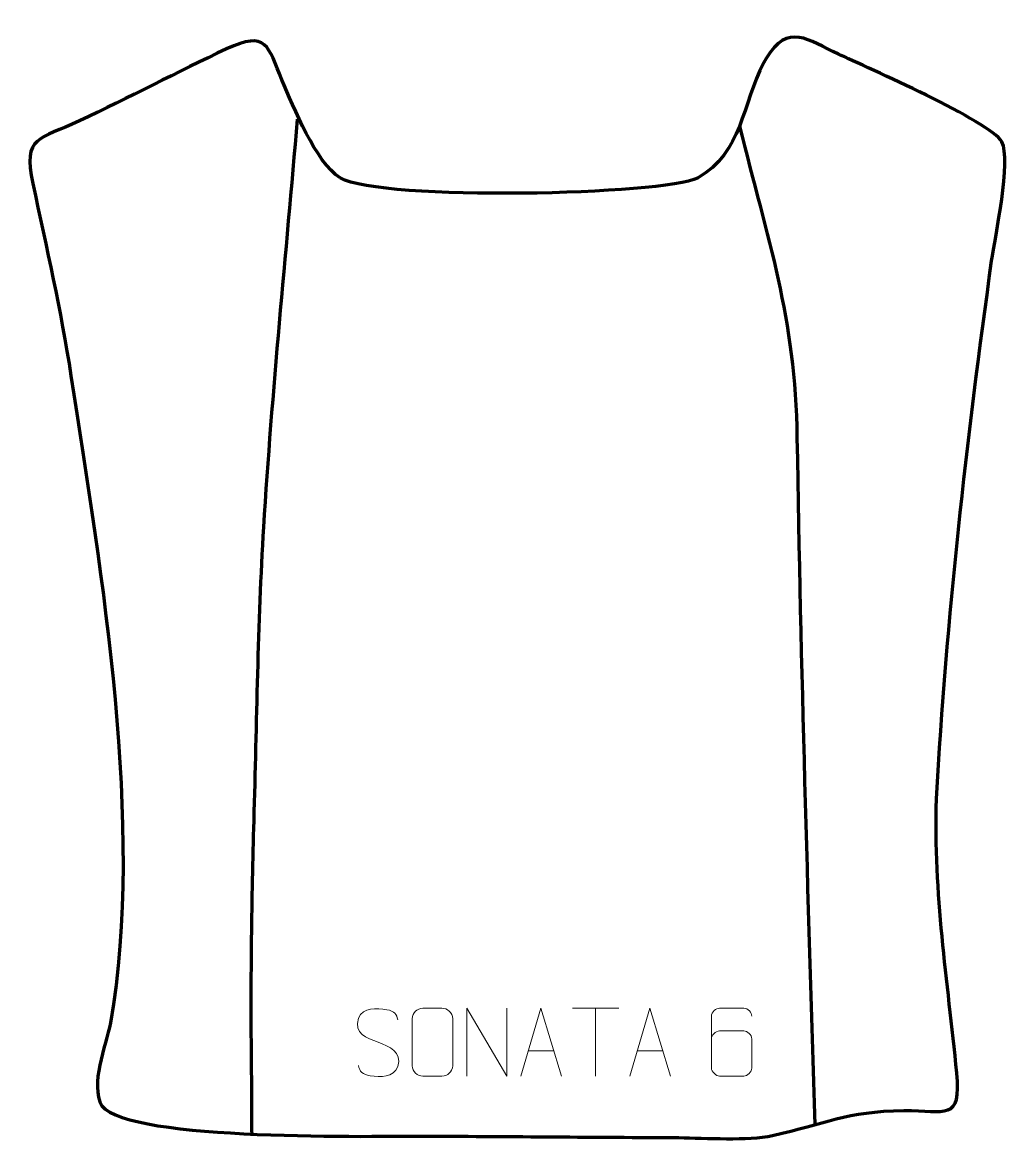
# Model space of a CAD drawing. Header units: millimetres. Extents: x -441 to -78, y 349 to 761.
import ezdxf

# ---------------------------------------------------------------- set-up
doc = ezdxf.new("R2010")
doc.units = ezdxf.units.MM
doc.header["$MEASUREMENT"] = 0
doc.layers.add('layer 2', color=7, linetype='Continuous')
doc.layers.add('layer 3', color=7, linetype='Continuous')

msp = doc.modelspace()

# ---------------------------------------------------------------- linework, layer by layer
at = {"layer": 'layer 2', "color": 140, "lineweight": 158}
for points, knots in [([(-340.2818, 725.3787), (-344.4545, 675.6045), (-349.6455, 625.1739), (-352.6874, 575.3961), (-352.6874, 575.3961), (-354.8252, 539.8108), (-355.265, 503.2014), (-356.2768, 467.4774), (-356.2768, 467.4774), (-357.0965, 438.5438), (-357.5274, 409.6506), (-357.2247, 380.7048), (-357.2247, 380.7048), (-357.2057, 379.2057), (-357.1898, 377.7069), (-357.1748, 376.2078), (-357.1748, 376.2078), (-357.1258, 368.2214), (-357.0767, 360.2348), (-357.0276, 352.2484)], [0, 0, 0, 0, 0.16666667, 0.16666667, 0.16666667, 0.16666667, 0.33333333, 0.33333333, 0.33333333, 0.33333333, 0.5, 0.5, 0.5, 0.5, 0.66666667, 0.66666667, 0.66666667, 0.66666667, 1, 1, 1, 1]), ([(-177.64, 722.8092), (-167.2483, 681.0055), (-157.1615, 652.4854), (-156.4886, 608.1893), (-156.4886, 608.1893), (-155.2094, 523.9916), (-152.4678, 439.867), (-149.9811, 355.6999)], [0, 0, 0, 0, 0.33333333, 0.33333333, 0.33333333, 0.33333333, 1, 1, 1, 1])]:
    msp.add_open_spline(points, degree=3, knots=knots, dxfattribs=at)
at = {"layer": 'layer 3', "color": 242, "lineweight": 158}
msp.add_open_spline([(-324.447, 703.7646), (-308.9148, 695.0235), (-205.2897, 697.4879), (-193.0799, 703.7269), (-193.0799, 703.7269), (-176.333, 713.1675), (-176.8932, 730.7626), (-168.66, 746.204), (-168.66, 746.204), (-168.66, 746.204), (-167.8603, 747.638), (-167.8603, 747.638), (-167.8603, 747.638), (-159.9001, 760.9368), (-152.3956, 754.5293), (-141.2387, 749.2767), (-141.2387, 749.2767), (-131.1955, 744.576), (-85.114, 724.3861), (-81.1759, 717.0582), (-81.1759, 717.0582), (-77.5603, 710.3308), (-83.655, 682.1449), (-84.9022, 673.2284), (-84.9022, 673.2284), (-94.1676, 606.9877), (-101.4256, 542.3025), (-105.2453, 475.4818), (-105.2453, 475.4818), (-106.217, 440.3615), (-101.1364, 409.196), (-97.7188, 374.6421), (-97.7188, 374.6421), (-95.9637, 356.8965), (-101.8729, 360.8675), (-117.1597, 360.9577), (-117.1597, 360.9577), (-138.4332, 360.7154), (-146.2463, 355.9229), (-165.467, 351.7507), (-165.467, 351.7507), (-174.5973, 349.7688), (-190.1192, 350.8397), (-199.9286, 350.9436), (-199.9286, 350.9436), (-230.5192, 351.1323), (-261.1097, 351.3384), (-291.7002, 351.5316), (-291.7002, 351.5316), (-310.547, 351.5636), (-401.5359, 349.4888), (-412.1009, 362.5849), (-412.1009, 362.5849), (-416.5805, 370.5607), (-410.7804, 384.5622), (-408.9149, 393.1471), (-408.9149, 393.1471), (-396.4409, 466.2607), (-412.1633, 557.7191), (-423.4769, 631.0585), (-423.4769, 631.0585), (-427.2478, 655.2705), (-432.3976, 677.893), (-437.5544, 701.7503), (-437.5544, 701.7503), (-441.3568, 719.3421), (-435.1514, 717.724), (-420.36, 724.7029), (-420.36, 724.7029), (-402.2527, 733.2464), (-384.3712, 742.7438), (-366.3207, 751.1616), (-366.3207, 751.1616), (-351.1725, 758.226), (-351.1793, 752.0109), (-345.9012, 739.8097), (-345.9012, 739.8097), (-341.511, 729.661), (-333.6431, 709.6679), (-324.447, 703.7646)], degree=3, knots=[0, 0, 0, 0, 0.04761905, 0.04761905, 0.04761905, 0.04761905, 0.0952381, 0.0952381, 0.0952381, 0.0952381, 0.14285714, 0.14285714, 0.14285714, 0.14285714, 0.19047619, 0.19047619, 0.19047619, 0.19047619, 0.23809524, 0.23809524, 0.23809524, 0.23809524, 0.28571429, 0.28571429, 0.28571429, 0.28571429, 0.33333333, 0.33333333, 0.33333333, 0.33333333, 0.38095238, 0.38095238, 0.38095238, 0.38095238, 0.42857143, 0.42857143, 0.42857143, 0.42857143, 0.47619048, 0.47619048, 0.47619048, 0.47619048, 0.52380952, 0.52380952, 0.52380952, 0.52380952, 0.57142857, 0.57142857, 0.57142857, 0.57142857, 0.61904762, 0.61904762, 0.61904762, 0.61904762, 0.66666667, 0.66666667, 0.66666667, 0.66666667, 0.71428571, 0.71428571, 0.71428571, 0.71428571, 0.76190476, 0.76190476, 0.76190476, 0.76190476, 0.80952381, 0.80952381, 0.80952381, 0.80952381, 0.85714286, 0.85714286, 0.85714286, 0.85714286, 0.9047619, 0.9047619, 0.9047619, 0.9047619, 1, 1, 1, 1], dxfattribs=at)
at = {"layer": 'layer 3', "color": 250, "lineweight": 9}
for points, knots in [([(-310.5375, 386.0424), (-314.7858, 387.5128), (-319.6939, 389.3086), (-317.6888, 394.8289), (-317.6888, 394.8289), (-316.1853, 398.9688), (-310.9717, 398.5803), (-307.3681, 397.9792), (-307.3681, 397.9792), (-304.5075, 397.502), (-303.6428, 396.2888), (-303.3322, 394.2047)], [0, 0, 0, 0, 0.25, 0.25, 0.25, 0.25, 0.5, 0.5, 0.5, 0.5, 1, 1, 1, 1]), ([(-294.0571, 398.5188), (-291.7314, 398.5188), (-289.4053, 398.5188), (-287.0792, 398.5188), (-287.0792, 398.5188), (-285.1326, 398.5544), (-283.1412, 397.0628), (-283.1145, 394.6252), (-283.1145, 394.6252), (-283.1149, 388.8783), (-283.1149, 383.131), (-283.1145, 377.3833), (-283.1145, 377.3833), (-283.2543, 375.0599), (-284.9315, 373.5803), (-287.0792, 373.5695), (-287.0792, 373.5695), (-289.4111, 373.5699), (-291.743, 373.5699), (-294.0745, 373.5695), (-294.0745, 373.5695), (-295.9995, 373.4641), (-297.9716, 375.3486), (-297.9604, 377.3659), (-297.9604, 377.3659), (-297.9601, 383.136), (-297.9601, 388.9057), (-297.9604, 394.675), (-297.9604, 394.675), (-297.9562, 396.8131), (-296.2095, 398.5323), (-294.0571, 398.5188)], [0, 0, 0, 0, 0.11111111, 0.11111111, 0.11111111, 0.11111111, 0.22222222, 0.22222222, 0.22222222, 0.22222222, 0.33333333, 0.33333333, 0.33333333, 0.33333333, 0.44444444, 0.44444444, 0.44444444, 0.44444444, 0.55555556, 0.55555556, 0.55555556, 0.55555556, 0.66666667, 0.66666667, 0.66666667, 0.66666667, 0.77777778, 0.77777778, 0.77777778, 0.77777778, 1, 1, 1, 1]), ([(-277.8649, 373.5656), (-277.8649, 373.5656), (-277.8649, 398.5191), (-277.8649, 398.5191), (-277.8649, 398.5191), (-277.8649, 398.5191), (-263.2101, 373.5656), (-263.2101, 373.5656), (-263.2101, 373.5656), (-263.2101, 373.5656), (-263.2101, 398.5191), (-263.2101, 398.5191)], [0, 0, 0, 0, 0.25, 0.25, 0.25, 0.25, 0.5, 0.5, 0.5, 0.5, 1, 1, 1, 1]), ([(-258.008, 373.5656), (-258.008, 373.5656), (-250.637, 398.5191), (-250.637, 398.5191), (-250.637, 398.5191), (-250.637, 398.5191), (-243.0671, 373.5656), (-243.0671, 373.5656)], [0, 0, 0, 0, 0.33333333, 0.33333333, 0.33333333, 0.33333333, 1, 1, 1, 1]), ([(-218.008, 373.5656), (-218.008, 373.5656), (-210.637, 398.5191), (-210.637, 398.5191), (-210.637, 398.5191), (-210.637, 398.5191), (-203.0671, 373.5656), (-203.0671, 373.5656)], [0, 0, 0, 0, 0.33333333, 0.33333333, 0.33333333, 0.33333333, 1, 1, 1, 1]), ([(-173.1077, 395.583), (-173.1318, 396.9225), (-174.488, 398.5757), (-176.0599, 398.5414), (-176.0599, 398.5414), (-179.0447, 398.5411), (-182.0299, 398.5411), (-185.0153, 398.5414), (-185.0153, 398.5414), (-186.2344, 398.5563), (-187.9626, 397.1187), (-187.9676, 395.583), (-187.9676, 395.583), (-187.9673, 389.2225), (-187.9673, 382.8617), (-187.9676, 376.501), (-187.9676, 376.501), (-187.9629, 375.3381), (-186.2344, 373.567), (-185.0153, 373.5426), (-185.0153, 373.5426), (-182.0299, 373.5429), (-179.0447, 373.5429), (-176.0599, 373.5426), (-176.0599, 373.5426), (-174.7818, 373.5864), (-173.1121, 375.2009), (-173.1077, 376.501), (-173.1077, 376.501), (-173.1077, 380.0843), (-173.1077, 383.6674), (-173.1077, 387.2501), (-173.1077, 387.2501), (-173.1462, 388.7283), (-174.7289, 390.1612), (-176.0599, 390.1592), (-176.0599, 390.1592), (-179.0447, 390.1595), (-182.0299, 390.1595), (-185.0153, 390.1592), (-185.0153, 390.1592), (-186.3448, 390.1642), (-187.9878, 388.6569), (-187.9461, 387.2284)], [0, 0, 0, 0, 0.08333333, 0.08333333, 0.08333333, 0.08333333, 0.16666667, 0.16666667, 0.16666667, 0.16666667, 0.25, 0.25, 0.25, 0.25, 0.33333333, 0.33333333, 0.33333333, 0.33333333, 0.41666667, 0.41666667, 0.41666667, 0.41666667, 0.5, 0.5, 0.5, 0.5, 0.58333333, 0.58333333, 0.58333333, 0.58333333, 0.66666667, 0.66666667, 0.66666667, 0.66666667, 0.75, 0.75, 0.75, 0.75, 0.83333333, 0.83333333, 0.83333333, 0.83333333, 1, 1, 1, 1]), ([(-310.5375, 386.0423), (-306.5189, 384.3956), (-301.4894, 382.5073), (-303.3234, 377.147), (-303.3234, 377.147), (-304.7832, 372.8806), (-309.694, 373.1373), (-313.4201, 373.692), (-313.4201, 373.692), (-316.1701, 374.1018), (-317.391, 375.3153), (-317.769, 377.4275)], [0, 0, 0, 0, 0.25, 0.25, 0.25, 0.25, 0.5, 0.5, 0.5, 0.5, 1, 1, 1, 1])]:
    msp.add_open_spline(points, degree=3, knots=knots, dxfattribs=at)
for points in [[(-239.0312, 398.4956), (-239.0312, 398.4956), (-222.044, 398.4956), (-222.044, 398.4956)], [(-230.5374, 373.5656), (-230.5374, 373.5656), (-230.5374, 398.5191), (-230.5374, 398.5191)], [(-255.2854, 382.815), (-255.2854, 382.815), (-245.7897, 382.815), (-245.7897, 382.815)], [(-215.2854, 382.815), (-215.2854, 382.815), (-205.7897, 382.815), (-205.7897, 382.815)]]:
    msp.add_open_spline(points, degree=3, dxfattribs=at)

doc.saveas('drawing.dxf')
